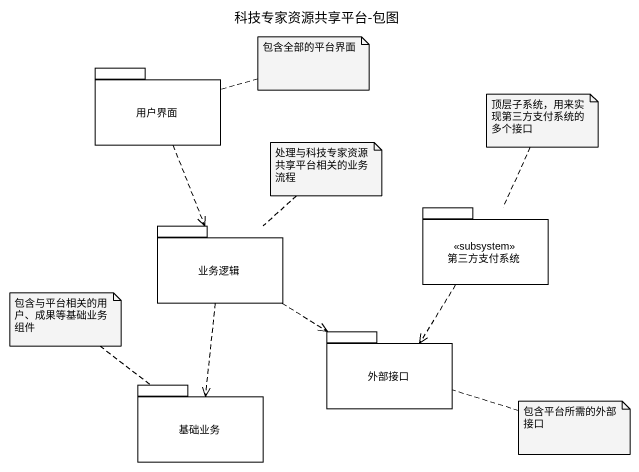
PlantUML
@startuml
title 科技专家资源共享平台-包图
package 用户界面 {
}
package 第三方支付系统 <<subsystem>> {
}
package 业务逻辑 {
}
package 外部接口 {
}
package 基础业务 {
}
用户界面 ..> 业务逻辑
第三方支付系统 ..> 外部接口
业务逻辑 ..> 外部接口
业务逻辑 ..> 基础业务
note right of 用户界面 : 包含全部的平台界面
note top of 第三方支付系统 : 顶层子系统，用来实现第三方支付系统的多个接口
note top of 业务逻辑 : 处理与科技专家资源共享平台相关的业务流程
note top of 基础业务 : 包含与平台相关的用户、成果等基础业务组件
note right of 外部接口 : 包含平台所需的外部接口
@enduml
